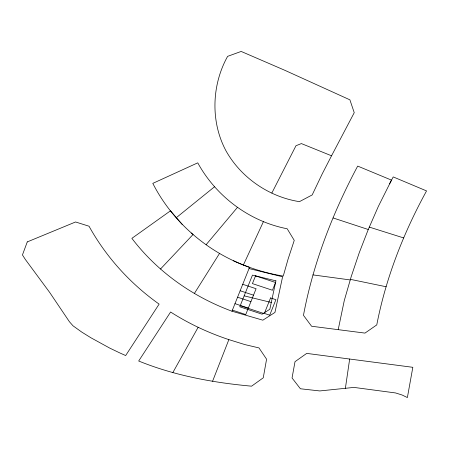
<?xml version="1.0" encoding="UTF-8"?>
<svg xmlns="http://www.w3.org/2000/svg" width="449" height="449" viewBox="0 0 449 449"><rect width="100%" height="100%" fill="white"/><g stroke="black" fill="none" stroke-linecap="round" stroke-linejoin="round"><path stroke-width="0.67" d="M345.388 388.301L349.664 359.037L412.827 367.31L407.378 397.561L402.079 394.997L395.631 392.959L353.975 387.414L319.778 390.939L300.403 388.767L292.052 377.968L295.01 361.675L306.718 353.391L349.664 359.037M338.198 329.656L344.276 300.572L351.208 276.606L359.194 252.894L368.259 229.506L378.327 206.473L391.511 180.128L357.69 166.085C332.698 212.888 313.267 263.069 303.462 315.321L311.584 326.243L364.981 333.096L376.773 324.896C385.848 277.903 403.556 232.807 426.55 190.915L393.223 176.917L389.53 183.866M212.579 381.252L228.861 339.624L244.958 344.613L258.972 347.908L266.583 359.194L263.254 377.817L251.58 386.174C213.095 382.688 174.61 375.617 138.685 361.007L170.603 312.016C188.737 323.645 208.431 332.832 228.861 339.624M182.114 224.354L170.502 210.806L131.877 238.352C157.273 271.724 192.722 296.761 231.965 311.208L249.532 267.312C208.246 252.838 172.691 222.451 152.806 183.372L197.756 162.841C216.098 196.409 249.549 221.503 287.186 228.766L294.252 240.372L288.101 259.045L283.257 276.068C266.016 273.323 249.246 268.031 233.401 260.729M243.369 265.017L263.411 221.666M271.853 193.019L295.975 145.734L301.38 143.579L331.542 155.792L354.239 112.682L349.894 99.83L284.896 70.33L241.169 51.439L227.621 56.35C211.625 85.018 210.396 121.87 226.06 150.954C241.13 177.804 269.103 196.926 299.438 201.652L312.19 194.933L322.27 173.797L331.542 155.792M172.859 372.535L198.155 327.265M194.361 293.483L219.55 253.404M206.125 244.699L237.493 207.326M160.495 269.035L193.036 234.524L191.235 233.037M176.227 217.743L214.616 186.705M312.936 274.9L350.231 279.94L350.405 279.351L386.14 286.748M249.027 268.575L282.589 276.78L274.956 312.431L262.856 320.182L231.965 311.208M244.161 295.846L271.286 302.474M369.319 227.104L403.623 237.919M333.124 217.956L368.259 229.506M242.735 284.29L256.093 288.718L245.749 314.553L232.397 310.124M240.153 290.744L253.505 295.178M237.566 297.204L250.924 301.633M234.979 303.664L248.336 308.093M240.221 305.696L263.383 313.38M275.916 280.844L269.832 309.249L262.115 314.193L239.783 306.785L252.461 275.108L275.916 280.844M27.266 241.91L22.45 254.942L25.352 259.471L49.665 292.411L69.427 321.742L73.041 325.834L81.735 332.069L90.883 337.755L109.786 348.121L119.535 352.802L125.669 355.552L159.126 304.119C130.328 283.695 106.16 257.12 89.031 226.223L75.578 221.974L27.266 241.91M255.532 275.854L252.428 283.605L272.459 290.25L275.563 282.5L255.532 275.854M270.567 297.906L264.36 313.408L269.703 315.181L275.911 299.679L270.567 297.906"/></g></svg>
